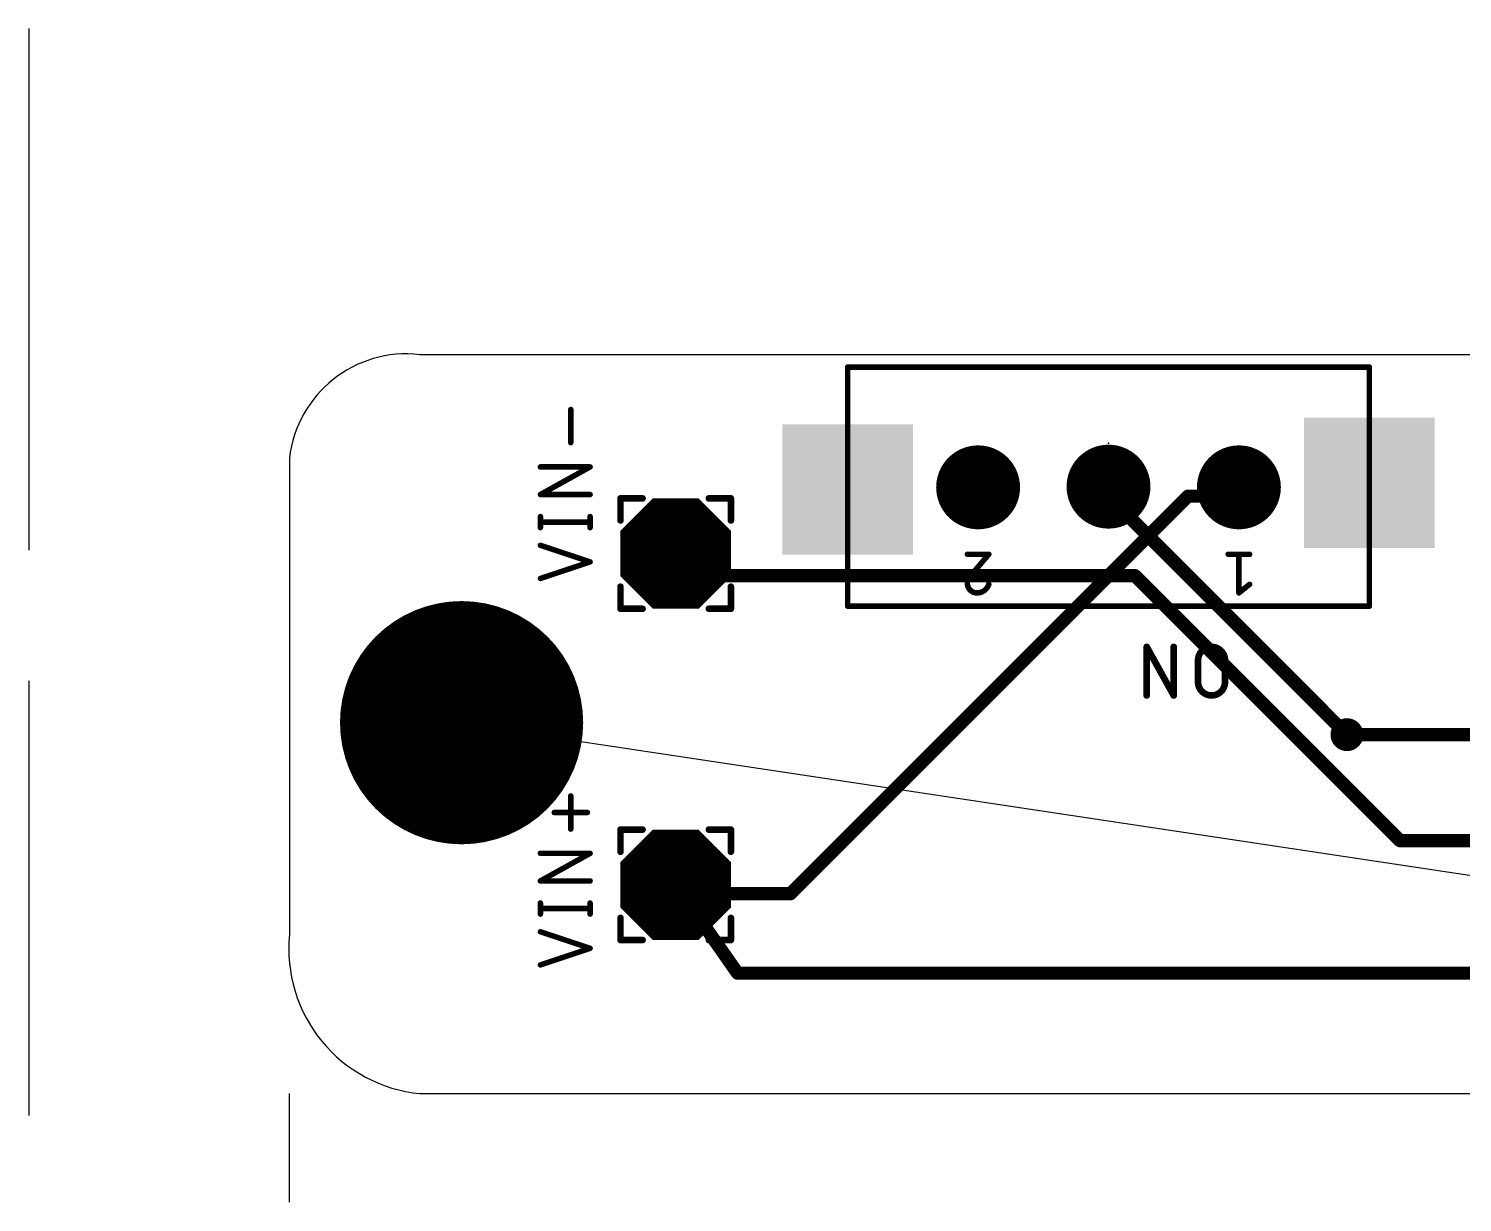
# Model space of a CAD drawing. Header units: millimetres. Extents: x 0 to 80, y 0 to 124.
# Drawn here: x 0 to 32.98, y 96.92 to 123.92 of the extents above; entities that cross this region are included whole.
import ezdxf

# ---------------------------------------------------------------- set-up
doc = ezdxf.new("R2010")
doc.units = ezdxf.units.MM
doc.linetypes.add('ACAD_ISO02W100', pattern=[15, 12, -3])
doc.layers.get('0').update_dxf_attribs({"true_color": 0xe8e8e8})
doc.layers.get('0').transparency = 0.1
for name, color, linetype in [('1', 12, 'Continuous'), ('16', 132, 'Continuous'), ('17', 110, 'Continuous'), ('18', 110, 'Continuous'), ('19', 53, 'Continuous'), ('20', 31, 'Continuous'), ('21', 253, 'Continuous'), ('23', 53, 'Continuous'), ('25', 253, 'Continuous'), ('41', 12, 'Continuous'), ('42', 132, 'Continuous'), ('51', 253, 'Continuous')]:
    doc.layers.add(name, color=color, linetype=linetype)
doc.layers.add('pcb', color=7, linetype='ACAD_ISO02W100', true_color=0xffffff, transparency=0.5)
doc.layers.add('top', color=7, linetype='ACAD_ISO02W100', true_color=0xffffff, transparency=0.5)

# ---------------------------------------------------------------- blocks, each defined once
blk = doc.blocks.new('ROUNDP')
at = {"const_width": 0.5}
blk.add_lwpolyline([(0, -0.25, 1), (0, 0.25, 1), (0, -0.25)], format="xyb", dxfattribs=at)
blk = doc.blocks.new('SQUAREP')
blk.add_solid([(-0.5, -0.5), (0.5, -0.5), (-0.5, 0.5), (0.5, 0.5)])
blk = doc.blocks.new('OCTAGONP')
at = {"const_width": 0.5}
blk.add_lwpolyline([(-0.25, -0.1036), (-0.25, 0.1036), (-0.1036, 0.25), (0.1036, 0.25), (0.25, 0.1036), (0.25, -0.1036), (0.1036, -0.25), (-0.1036, -0.25), (-0.25, -0.1036), (-0.25, 0.1036)], dxfattribs=at)
blk = doc.blocks.new('ROUNDV')
at = {"const_width": 0.5}
blk.add_lwpolyline([(0, -0.25, 1), (0, 0.25, 1), (0, -0.25)], format="xyb", dxfattribs=at)

msp = doc.modelspace()

# ---------------------------------------------------------------- linework, layer by layer
at = {"layer": '1', "const_width": 0.305, "elevation": 11.6}
for points in [[(24.842, 113.163), (24.842, 113.382)], [(24.842, 113.163), (30.328, 107.676)], [(15.088, 111.334), (14.885, 111.842)], [(25.451, 111.334), (15.088, 111.334)], [(31.547, 105.238), (25.451, 111.334)], [(36.729, 105.238), (31.547, 105.238)], [(16.307, 102.19), (14.885, 104.222)], [(16.307, 102.19), (47.092, 102.19)]]:
    msp.add_lwpolyline(points, dxfattribs=at)
at = {"layer": '1', "const_width": 0.152, "elevation": 11.6}
for points in [[(24.918, 113.382, 1), (24.765, 113.382)], [(24.895, 113.216, 1), (24.788, 113.109)], [(24.765, 113.163, 1), (24.918, 113.163)], [(14.955, 111.87, 1), (14.814, 111.813)], [(15.088, 111.41, 1), (15.088, 111.258)], [(25.505, 111.388, 1), (25.397, 111.28)], [(25.451, 111.258, 1), (25.451, 111.41)], [(15.017, 111.305, 1), (15.159, 111.362)], [(30.274, 107.622, 1), (30.382, 107.73)], [(31.547, 105.314, 1), (31.547, 105.162)], [(31.493, 105.184, 1), (31.601, 105.292)], [(14.947, 104.265, 1), (14.822, 104.178)], [(16.307, 102.266, 1), (16.307, 102.114)], [(16.245, 102.146, 1), (16.37, 102.233)]]:
    msp.add_lwpolyline(points, format="xyb", dxfattribs=at)
at = {"layer": '16', "const_width": 0.305, "elevation": 11.6}
for points in [[(27.585, 113.163), (27.842, 113.366)], [(17.526, 104.019), (26.67, 113.163)], [(26.67, 113.163), (27.585, 113.163)], [(30.328, 107.676), (41.606, 107.676)], [(15.088, 104.019), (14.885, 104.222)], [(15.088, 104.019), (17.526, 104.019)]]:
    msp.add_lwpolyline(points, dxfattribs=at)
at = {"layer": '16', "const_width": 0.152, "elevation": 11.6}
for points in [[(27.889, 113.306, 1), (27.794, 113.426)], [(26.67, 113.239, 1), (26.67, 113.086)], [(26.724, 113.109, 1), (26.616, 113.216)], [(27.537, 113.222, 1), (27.632, 113.103)], [(27.585, 113.086, 1), (27.585, 113.239)], [(30.328, 107.752, 1), (30.328, 107.6)], [(14.939, 104.276, 1), (14.831, 104.168)], [(15.088, 104.095, 1), (15.088, 103.942)], [(15.034, 103.965, 1), (15.142, 104.072)], [(17.472, 104.072, 1), (17.58, 103.965)], [(17.526, 103.942, 1), (17.526, 104.095)]]:
    msp.add_lwpolyline(points, format="xyb", dxfattribs=at)
at = {"layer": '19'}
msp.add_line((66.5, 99.418, 11.6), (10, 107.918, 11.6), dxfattribs=at)
at = {"layer": '20'}
for p, q in [((70, 116.418, 11.6), (9, 116.418, 11.6)), ((6, 114.038, 11.6), (6, 103.078, 11.6)), ((9, 99.418, 11.6), (57, 99.418, 11.6))]:
    msp.add_line(p, q, dxfattribs=at)
for centre, radius, start, end in [((8.69, 113.728, 11.6), 2.708, 83.4261, 173.4261), ((9.33, 102.748, 11.6), 3.346, 174.3405, 264.3405)]:
    msp.add_arc(centre, radius, start, end, dxfattribs=at)
at = {"layer": '21', "elevation": 11.6}
for points, const_width in [([(18.842, 110.632), (18.842, 116.132)], 0.127), ([(18.842, 116.132), (30.842, 116.132)], 0.127), ([(30.842, 116.132), (30.842, 110.632)], 0.127), ([(13.615, 113.112), (14.123, 113.112)], 0.152), ([(13.615, 113.112), (13.615, 112.604)], 0.152), ([(16.155, 113.112), (15.647, 113.112)], 0.152), ([(16.155, 112.604), (16.155, 113.112)], 0.152), ([(22.088, 111.826), (21.595, 111.826)], 0.127), ([(21.669, 111.332), (22.088, 111.826)], 0.127), ([(28.088, 111.826), (27.595, 111.826)], 0.127), ([(27.842, 110.937), (27.842, 111.826)], 0.127), ([(13.615, 110.572), (13.615, 111.08)], 0.152), ([(16.155, 110.572), (16.155, 111.08)], 0.152), ([(28.088, 111.135), (27.842, 110.937)], 0.127), ([(13.615, 110.572), (14.123, 110.572)], 0.152), ([(16.155, 110.572), (15.647, 110.572)], 0.152), ([(30.842, 110.632), (18.842, 110.632)], 0.127), ([(13.615, 105.492), (14.123, 105.492)], 0.152), ([(13.615, 105.492), (13.615, 104.984)], 0.152), ([(16.155, 105.492), (15.647, 105.492)], 0.152), ([(16.155, 104.984), (16.155, 105.492)], 0.152), ([(13.615, 102.952), (13.615, 103.46)], 0.152), ([(16.155, 102.952), (16.155, 103.46)], 0.152), ([(13.615, 102.952), (14.123, 102.952)], 0.152), ([(16.155, 102.952), (15.647, 102.952)], 0.152)]:
    msp.add_lwpolyline(points, dxfattribs=dict(at, const_width=const_width))
for points, const_width in [([(18.873, 116.132, 1), (18.81, 116.132)], 0.0635), ([(18.842, 116.164, 1), (18.842, 116.1)], 0.0635), ([(30.873, 116.132, 1), (30.81, 116.132)], 0.0635), ([(30.842, 116.1, 1), (30.842, 116.164)], 0.0635), ([(13.615, 113.15, 1), (13.615, 113.074)], 0.0762), ([(13.653, 113.112, 1), (13.577, 113.112)], 0.0762), ([(14.123, 113.074, 1), (14.123, 113.15)], 0.0762), ([(15.647, 113.15, 1), (15.647, 113.074)], 0.0762), ([(16.193, 113.112, 1), (16.117, 113.112)], 0.0762), ([(16.155, 113.074, 1), (16.155, 113.15)], 0.0762), ([(13.577, 112.604, 1), (13.653, 112.604)], 0.0762), ([(16.117, 112.604, 1), (16.193, 112.604)], 0.0762), ([(21.595, 111.858, 1), (21.595, 111.795)], 0.0635), ([(22.113, 111.806, 1), (22.064, 111.847)], 0.0635), ([(22.088, 111.795, 1), (22.088, 111.858)], 0.0635), ([(27.595, 111.858, 1), (27.595, 111.795)], 0.0635), ([(27.873, 111.826, 1), (27.81, 111.826)], 0.0635), ([(28.088, 111.795, 1), (28.088, 111.858)], 0.0635), ([(13.653, 111.08, 1), (13.577, 111.08)], 0.0762), ([(16.193, 111.08, 1), (16.117, 111.08)], 0.0762), ([(21.669, 111.332, 0.2053), (21.595, 111.16)], 0.127), ([(21.595, 111.16, 0.4142), (21.817, 110.937)], 0.127), ([(21.626, 111.16, 1), (21.563, 111.16)], 0.0635), ([(21.563, 111.16, 1), (21.626, 111.159)], 0.0635), ([(21.644, 111.353, 1), (21.693, 111.312)], 0.0635), ([(21.691, 111.309, 1), (21.647, 111.355)], 0.0635), ([(21.817, 110.937, 0.3252), (22.088, 111.135)], 0.127), ([(22.119, 111.125, 1), (22.058, 111.145)], 0.0635), ([(28.108, 111.11, 1), (28.069, 111.16)], 0.0635), ([(21.817, 110.969, 1), (21.817, 110.906)], 0.0635), ([(21.817, 110.906, 1), (21.817, 110.969)], 0.0635), ([(27.822, 110.962, 1), (27.861, 110.912)], 0.0635), ([(27.81, 110.937, 1), (27.873, 110.937)], 0.0635), ([(13.615, 110.61, 1), (13.615, 110.534)], 0.0762), ([(13.577, 110.572, 1), (13.653, 110.572)], 0.0762), ([(14.123, 110.534, 1), (14.123, 110.61)], 0.0762), ([(15.647, 110.61, 1), (15.647, 110.534)], 0.0762), ([(16.117, 110.572, 1), (16.193, 110.572)], 0.0762), ([(16.155, 110.534, 1), (16.155, 110.61)], 0.0762), ([(18.842, 110.664, 1), (18.842, 110.6)], 0.0635), ([(18.81, 110.632, 1), (18.873, 110.632)], 0.0635), ([(30.81, 110.632, 1), (30.873, 110.632)], 0.0635), ([(30.842, 110.6, 1), (30.842, 110.664)], 0.0635), ([(13.615, 105.53, 1), (13.615, 105.454)], 0.0762), ([(13.653, 105.492, 1), (13.577, 105.492)], 0.0762), ([(14.123, 105.454, 1), (14.123, 105.53)], 0.0762), ([(15.647, 105.53, 1), (15.647, 105.454)], 0.0762), ([(16.193, 105.492, 1), (16.117, 105.492)], 0.0762), ([(16.155, 105.454, 1), (16.155, 105.53)], 0.0762), ([(13.577, 104.984, 1), (13.653, 104.984)], 0.0762), ([(16.117, 104.984, 1), (16.193, 104.984)], 0.0762), ([(13.653, 103.46, 1), (13.577, 103.46)], 0.0762), ([(16.193, 103.46, 1), (16.117, 103.46)], 0.0762), ([(13.615, 102.99, 1), (13.615, 102.914)], 0.0762), ([(13.577, 102.952, 1), (13.653, 102.952)], 0.0762), ([(14.123, 102.914, 1), (14.123, 102.99)], 0.0762), ([(15.647, 102.99, 1), (15.647, 102.914)], 0.0762), ([(16.117, 102.952, 1), (16.193, 102.952)], 0.0762), ([(16.155, 102.914, 1), (16.155, 102.99)], 0.0762)]:
    msp.add_lwpolyline(points, format="xyb", dxfattribs=dict(at, const_width=const_width))
at = {"layer": '23'}
for p in [(24.842, 114.382, 11.6), (14.885, 111.842, 11.6), (14.885, 104.222, 11.6)]:
    msp.add_point(p, dxfattribs=at)
at = {"layer": '25', "elevation": 11.6}
for points, const_width in [([(12.472, 114.394), (12.472, 115.156)], 0.127), ([(11.773, 113.201), (12.916, 113.836)], 0.127), ([(12.916, 113.836), (11.773, 113.836)], 0.127), ([(12.916, 113.201), (11.773, 113.201)], 0.127), ([(11.773, 112.439), (11.773, 112.693)], 0.127), ([(11.773, 112.566), (12.916, 112.566)], 0.127), ([(12.916, 112.439), (12.916, 112.693)], 0.127), ([(12.916, 111.651), (11.773, 112.032)], 0.127), ([(11.773, 111.27), (12.916, 111.651)], 0.127), ([(26.342, 108.578), (25.721, 109.696)], 0.152), ([(25.721, 109.696), (25.721, 108.578)], 0.152), ([(26.342, 109.696), (26.342, 108.578)], 0.152), ([(26.902, 108.889), (26.902, 109.386)], 0.152), ([(27.523, 109.386), (27.523, 108.889)], 0.152), ([(12.472, 105.504), (12.472, 106.266)], 0.127), ([(12.853, 105.885), (12.091, 105.885)], 0.127), ([(11.773, 104.311), (12.916, 104.946)], 0.127), ([(12.916, 104.946), (11.773, 104.946)], 0.127), ([(12.916, 104.311), (11.773, 104.311)], 0.127), ([(11.773, 103.549), (11.773, 103.803)], 0.127), ([(11.773, 103.676), (12.916, 103.676)], 0.127), ([(12.916, 103.549), (12.916, 103.803)], 0.127), ([(12.916, 102.761), (11.773, 103.142)], 0.127), ([(11.773, 102.38), (12.916, 102.761)], 0.127)]:
    msp.add_lwpolyline(points, dxfattribs=dict(at, const_width=const_width))
for points, const_width in [([(12.503, 115.156, 1), (12.44, 115.156)], 0.0635), ([(12.44, 114.394, 1), (12.503, 114.394)], 0.0635), ([(11.773, 113.867, 1), (11.773, 113.804)], 0.0635), ([(12.932, 113.808, 1), (12.901, 113.863)], 0.0635), ([(12.916, 113.804, 1), (12.916, 113.867)], 0.0635), ([(11.773, 113.232, 1), (11.773, 113.169)], 0.0635), ([(11.758, 113.228, 1), (11.789, 113.173)], 0.0635), ([(12.916, 113.169, 1), (12.916, 113.232)], 0.0635), ([(11.805, 112.693, 1), (11.741, 112.693)], 0.0635), ([(11.773, 112.597, 1), (11.773, 112.534)], 0.0635), ([(11.741, 112.439, 1), (11.805, 112.439)], 0.0635), ([(12.948, 112.693, 1), (12.884, 112.693)], 0.0635), ([(12.884, 112.439, 1), (12.948, 112.439)], 0.0635), ([(12.916, 112.534, 1), (12.916, 112.597)], 0.0635), ([(11.783, 112.062, 1), (11.763, 112.002)], 0.0635), ([(12.926, 111.621, 1), (12.906, 111.681)], 0.0635), ([(12.906, 111.621, 1), (12.926, 111.681)], 0.0635), ([(11.763, 111.3, 1), (11.783, 111.24)], 0.0635), ([(25.755, 109.714, 1), (25.688, 109.677)], 0.0762), ([(25.759, 109.696, 1), (25.683, 109.696)], 0.0762), ([(26.38, 109.696, 1), (26.304, 109.696)], 0.0762), ([(27.523, 109.386, 1), (26.902, 109.386)], 0.152), ([(26.941, 109.386, 1), (26.864, 109.386)], 0.0762), ([(26.864, 109.386, 1), (26.941, 109.386)], 0.0762), ([(27.561, 109.386, 1), (27.485, 109.386)], 0.0762), ([(27.485, 109.386, 1), (27.561, 109.386)], 0.0762), ([(26.902, 108.889, 1), (27.523, 108.889)], 0.152), ([(26.941, 108.889, 1), (26.864, 108.889)], 0.0762), ([(26.864, 108.889, 1), (26.941, 108.889)], 0.0762), ([(27.561, 108.889, 1), (27.485, 108.889)], 0.0762), ([(27.485, 108.889, 1), (27.561, 108.889)], 0.0762), ([(25.683, 108.578, 1), (25.759, 108.578)], 0.0762), ([(26.304, 108.578, 1), (26.38, 108.578)], 0.0762), ([(26.309, 108.56, 1), (26.376, 108.597)], 0.0762), ([(12.503, 106.266, 1), (12.44, 106.266)], 0.0635), ([(12.091, 105.917, 1), (12.091, 105.854)], 0.0635), ([(12.853, 105.854, 1), (12.853, 105.917)], 0.0635), ([(12.44, 105.504, 1), (12.503, 105.504)], 0.0635), ([(11.773, 104.977, 1), (11.773, 104.914)], 0.0635), ([(12.932, 104.918, 1), (12.901, 104.973)], 0.0635), ([(12.916, 104.914, 1), (12.916, 104.977)], 0.0635), ([(11.773, 104.342, 1), (11.773, 104.279)], 0.0635), ([(11.758, 104.338, 1), (11.789, 104.283)], 0.0635), ([(12.916, 104.279, 1), (12.916, 104.342)], 0.0635), ([(11.805, 103.803, 1), (11.741, 103.803)], 0.0635), ([(11.773, 103.707, 1), (11.773, 103.644)], 0.0635), ([(11.741, 103.549, 1), (11.805, 103.549)], 0.0635), ([(12.948, 103.803, 1), (12.884, 103.803)], 0.0635), ([(12.884, 103.549, 1), (12.948, 103.549)], 0.0635), ([(12.916, 103.644, 1), (12.916, 103.707)], 0.0635), ([(11.783, 103.172, 1), (11.763, 103.112)], 0.0635), ([(12.926, 102.731, 1), (12.906, 102.791)], 0.0635), ([(12.906, 102.731, 1), (12.926, 102.791)], 0.0635), ([(11.763, 102.41, 1), (11.783, 102.35)], 0.0635)]:
    msp.add_lwpolyline(points, format="xyb", dxfattribs=dict(at, const_width=const_width))
at = {"layer": '41', "const_width": 2.798, "elevation": 11.6}
msp.add_lwpolyline([(11.358, 107.952, 1), (8.561, 107.952, 1), (11.358, 107.952)], format="xyb", dxfattribs=at)
at = {"layer": '42', "const_width": 2.798, "elevation": 11.6}
msp.add_lwpolyline([(11.358, 107.952, 1), (8.561, 107.952, 1), (11.358, 107.952)], format="xyb", dxfattribs=at)
at = {"layer": '51', "const_width": 0.152, "elevation": 11.6}
for points in [[(15.901, 111.842, 1), (13.869, 111.842, 1), (15.901, 111.842)], [(15.901, 104.222, 1), (13.869, 104.222, 1), (15.901, 104.222)]]:
    msp.add_lwpolyline(points, format="xyb", dxfattribs=at)
at = {"layer": 'pcb'}
for p, q in [((6, 96.918, 5), (6, 99.418, 5)), ((6, 99.418, 5), (6, 99.418, 11))]:
    msp.add_line(p, q, dxfattribs=at)
at = {"layer": 'top'}
msp.add_line((0, 123.918, 76), (0, 98.918, 76), dxfattribs=at)

# ---------------------------------------------------------------- block references
at = {"layer": '17'}
for name, p, xscale, yscale, rotation in [('SQUAREP', (18.842, 113.315, 11.6), 3, 3, 180), ('SQUAREP', (18.842, 113.315, 11.6), 3, 3, 180), ('SQUAREP', (30.842, 113.467, 11.6), 3, 3, 180), ('SQUAREP', (30.842, 113.467, 11.6), 3, 3, 180), ('ROUNDP', (21.842, 113.366, 11.6), 1.9304, 1.9304, 180), ('ROUNDP', (21.842, 113.366, 11.6), 1.9304, 1.9304, 180), ('ROUNDP', (24.842, 113.382, 11.6), 1.9304, 1.9304, 180), ('ROUNDP', (24.842, 113.382, 11.6), 1.9304, 1.9304, 180), ('ROUNDP', (27.842, 113.366, 11.6), 1.9304, 1.9304, 180), ('ROUNDP', (27.842, 113.366, 11.6), 1.9304, 1.9304, 180), ('OCTAGONP', (14.885, 111.842, 11.6), 2.54, 2.54, 90), ('OCTAGONP', (14.885, 111.842, 11.6), 2.54, 2.54, 90), ('OCTAGONP', (14.885, 104.222, 11.6), 2.54, 2.54, 90), ('OCTAGONP', (14.885, 104.222, 11.6), 2.54, 2.54, 90)]:
    msp.add_blockref(name, p, dxfattribs=dict(at, xscale=xscale, yscale=yscale, rotation=rotation))
at = {"layer": '18', "rotation": 90}
for p, xscale, yscale in [((10, 107.918, 11.6), 5, 5), ((10, 107.918, 11.6), 5, 5), ((30.328, 107.676, 11.6), 0.7564, 0.7564), ((30.328, 107.676, 11.6), 0.7564, 0.7564)]:
    msp.add_blockref('ROUNDV', p, dxfattribs=dict(at, xscale=xscale, yscale=yscale))

doc.saveas('drawing.dxf')
